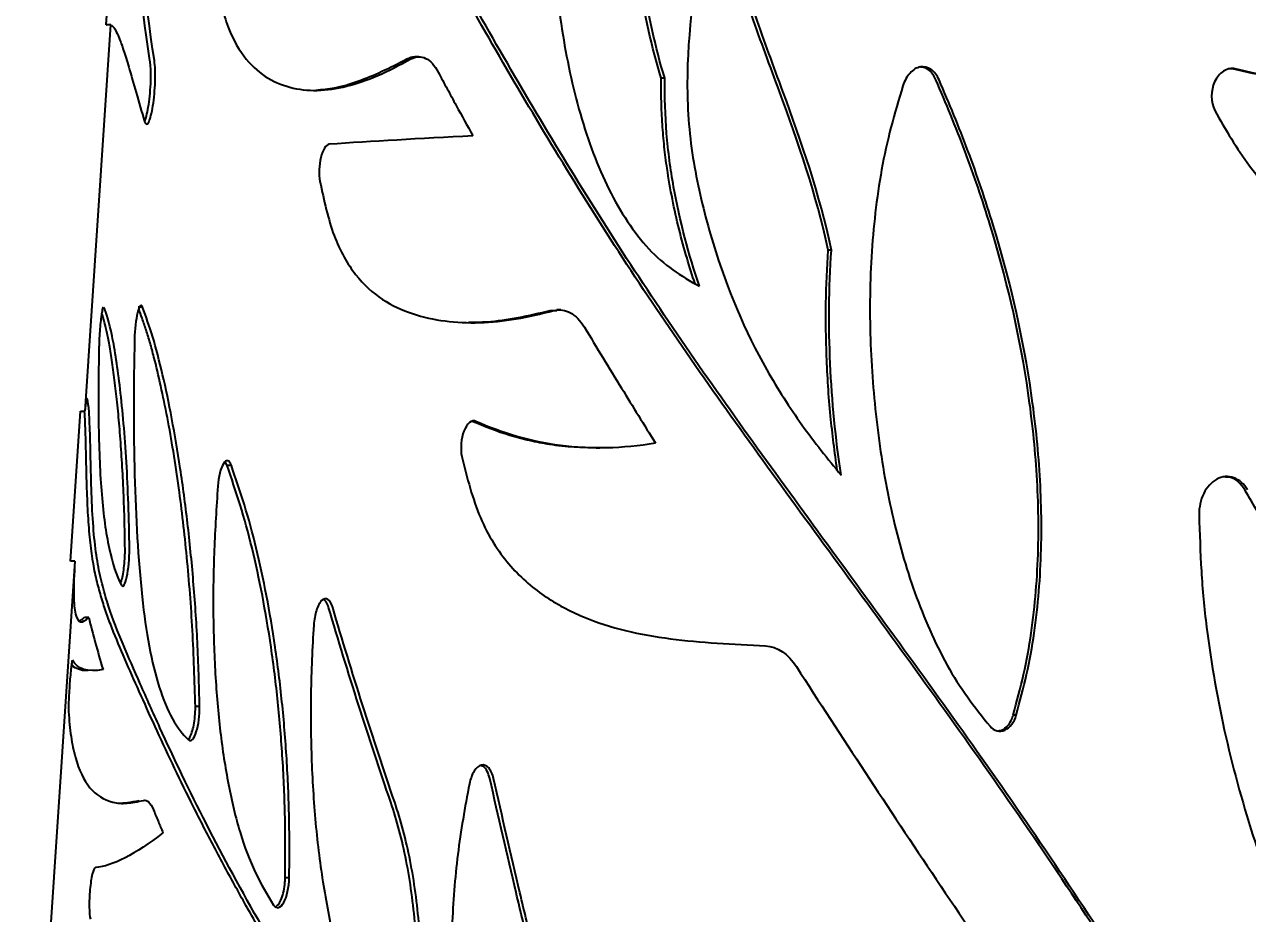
# Model space of a CAD drawing. Header units: millimetres. Extents: x -54 to 586, y 8 to 412.
# Drawn here: x 197.42 to 211.14, y 188.49 to 198.47 of the extents above; entities that cross this region are included whole.
import ezdxf

# ---------------------------------------------------------------- set-up
doc = ezdxf.new("R2010")
doc.units = ezdxf.units.MM
doc.layers.add('DIMENSIONS', color=2, linetype='Continuous')
doc.layers.add('OUTLINE', color=7, linetype='Continuous', lineweight=25)
doc.styles.add('SLDTEXTSTYLE0', font='TXT', dxfattribs={"width": 0.75})
doc.dimstyles.new('SLDDIMSTYLE6', dxfattribs={"dimtxt": 3.5, "dimasz": 2, "dimexe": 0, "dimexo": 0.0625, "dimgap": 0.875, "dimtad": 1, "dimrnd": 1e-09, "dimzin": 12, "dimdsep": 46, "dimtxsty": 'SLDTEXTSTYLE0', "dimsah": 1, "dimcen": 0.09, "dimadec": 0, "dimazin": 3, "dimtfac": 1, "dimtmove": 0, "dimatfit": 0, "dimfxl": 0, "dimfrac": 2, "dimtolj": 1, "dimtzin": 12, "dimarcsym": 0})

# ---------------------------------------------------------------- blocks, each defined once
blk = doc.blocks.new('_D_45')
at = {"layer": 'DIMENSIONS'}
for p, q in [((217.999, 213.993), (217.999, 223.975)), ((220.499, 192.334), (220.499, 223.975)), ((217.999, 221.975), (205.941, 221.975)), ((220.499, 221.975), (217.999, 221.975)), ((220.499, 221.975), (224.499, 221.975))]:
    blk.add_line(p, q, dxfattribs=at)
for points in [[(217.999, 221.975), (215.999, 222.475), (215.999, 221.475)], [(220.499, 221.975), (222.499, 221.475), (222.499, 222.475)]]:
    blk.add_solid(points, dxfattribs=at)
at = {"layer": 'DIMENSIONS', "insert": (205.941, 226.487), "char_height": 3.5, "attachment_point": 1, "style": 'SLDTEXTSTYLE0'}
blk.add_mtext('2,5', dxfattribs=at)

msp = doc.modelspace()

# ---------------------------------------------------------------- linework, layer by layer
at = {"layer": 'OUTLINE'}
for p, q in [((198.33441, 198.46348), (198.49943, 200.9448)), ((198.38451, 198.46348), (198.09614, 194.12746)), ((198.38451, 198.46348), (198.33441, 198.46348)), ((198.33441, 198.46348), (198.33672, 198.46276)), ((198.38451, 198.46348), (198.38701, 198.4627)), ((201.84162, 198.1042), (201.79658, 198.1042)), ((210.97262, 197.96804), (210.92439, 197.9683)), ((204.60386, 197.86193), (204.5635, 197.86193)), ((206.47204, 195.93477), (206.43473, 195.93477)), ((198.74338, 195.29279), (198.69416, 195.29279)), ((203.31695, 195.25477), (203.39244, 195.25798)), ((203.43498, 195.26269), (203.39238, 195.26269)), ((197.93391, 192.44152), (198.04603, 194.12746)), ((198.04603, 194.12746), (198.09614, 194.12746)), ((203.83201, 193.7137), (203.87402, 193.7137)), ((199.69197, 193.51747), (199.66922, 193.55691)), ((199.73948, 193.51747), (199.69197, 193.51747)), ((197.98402, 192.44152), (197.41778, 183.92733)), ((197.98402, 192.44152), (197.93391, 192.44152)), ((198.13954, 191.8098), (198.08973, 191.8098)), ((199.38297, 190.81099), (199.33517, 190.81099)), ((208.54729, 190.71481), (208.51357, 190.71481)), ((200.38899, 188.88875), (200.34291, 188.88875))]:
    msp.add_line(p, q, dxfattribs=at)
for points, knots in [([(210.54664, 186.51293), (210.40775, 186.74656), (210.26982, 186.97999), (209.98944, 187.43885), (209.8476, 187.66497), (209.41973, 188.33602), (209.13079, 188.77301), (208.2584, 190.05659), (207.66997, 190.87634), (206.50968, 192.4686), (205.9387, 193.23983), (205.12449, 194.37982), (204.85967, 194.75723), (204.34679, 195.51289), (204.09872, 195.89118), (203.37908, 197.02642), (202.93035, 197.78367), (202.09441, 199.25519), (201.70724, 199.97225), (200.64838, 202.07406), (200.07904, 203.41286), (199.67547, 204.68688)], [0, 0, 0, 0, 0.03125, 0.03125, 0.0625, 0.0625, 0.125, 0.125, 0.25, 0.25, 0.375, 0.375, 0.4375, 0.4375, 0.5, 0.5, 0.625, 0.625, 0.75, 0.75, 1, 1, 1, 1]), ([(210.57699, 186.51293), (210.4384, 186.74643), (210.30077, 186.97974), (210.02099, 187.43836), (209.87946, 187.66437), (209.4525, 188.33512), (209.16416, 188.77193), (208.29356, 190.05502), (207.7063, 190.87454), (206.54822, 192.46639), (205.97828, 193.23748), (205.16552, 194.37724), (204.90116, 194.75457), (204.38917, 195.51006), (204.14153, 195.88826), (203.42314, 197.02324), (202.97518, 197.78037), (202.14061, 199.25177), (201.75406, 199.96881), (200.69681, 202.07058), (200.12827, 203.40942), (199.72517, 204.68356)], [0, 0, 0, 0, 0.03125, 0.03125, 0.0625, 0.0625, 0.125, 0.125, 0.25, 0.25, 0.375, 0.375, 0.4375, 0.4375, 0.5, 0.5, 0.625, 0.625, 0.75, 0.75, 1, 1, 1, 1]), ([(220.4838, 191.334), (220.22062, 191.59679), (219.96116, 191.86138), (219.47021, 192.41307), (219.23418, 192.69612), (218.54409, 193.55807), (218.1102, 194.15186), (217.2522, 195.33968), (216.82821, 195.93381), (215.95402, 197.0871), (215.50357, 197.64658), (214.60052, 198.74357), (214.14755, 199.28158), (213.25683, 200.35539), (212.81985, 200.8921), (211.54507, 202.51478), (210.7379, 203.60784), (209.95312, 204.68688)], [0, 0, 0, 0, 0.0625, 0.0625, 0.125, 0.125, 0.25, 0.25, 0.375, 0.375, 0.5, 0.5, 0.625, 0.625, 0.75, 0.75, 1, 1, 1, 1]), ([(220.4992, 191.334), (220.23647, 191.59674), (219.97747, 191.86128), (219.48741, 192.41283), (219.25182, 192.69579), (218.56303, 193.55745), (218.12998, 194.151), (217.27366, 195.33836), (216.85052, 195.93228), (215.97808, 197.08526), (215.5285, 197.64463), (214.62712, 198.74141), (214.17496, 199.27934), (213.28581, 200.35295), (212.84959, 200.88954), (211.57705, 202.51187), (210.77133, 203.6047), (209.98797, 204.68356)], [0, 0, 0, 0, 0.0625, 0.0625, 0.125, 0.125, 0.25, 0.25, 0.375, 0.375, 0.5, 0.5, 0.625, 0.625, 0.75, 0.75, 1, 1, 1, 1]), ([(203.66221, 202.57063), (203.61414, 202.40731), (203.56629, 202.24398), (203.48294, 201.91043), (203.44866, 201.73951), (203.39509, 201.38911), (203.3749, 201.20907), (203.34412, 200.85193), (203.33358, 200.674), (203.31523, 200.14193), (203.32032, 199.7895), (203.36097, 199.0885), (203.39646, 198.74636), (203.49978, 198.08589), (203.56761, 197.76469), (203.7427, 197.15497), (203.84801, 196.87278), (204.03978, 196.49001), (204.10992, 196.36835), (204.25932, 196.14375), (204.33841, 196.04098), (204.50735, 195.85866), (204.59785, 195.78075), (204.78897, 195.6452), (204.8893, 195.58663), (204.99053, 195.5281)], [0, 0, 0, 0, 0.0625, 0.0625, 0.125, 0.125, 0.1875, 0.1875, 0.25, 0.25, 0.375, 0.375, 0.5, 0.5, 0.625, 0.625, 0.75, 0.75, 0.8125, 0.8125, 0.875, 0.875, 0.9375, 0.9375, 1, 1, 1, 1]), ([(204.5635, 197.86193), (204.45202, 198.21185), (204.38133, 198.59308), (204.21745, 199.33573), (204.12956, 199.70154), (203.99473, 200.46019), (203.94573, 200.85357), (203.88174, 201.65091), (203.86651, 202.05525), (203.86685, 202.46504)], [0, 0, 0, 0, 0.25, 0.25, 0.5, 0.5, 0.75, 0.75, 1, 1, 1, 1]), ([(204.60386, 197.86193), (204.49256, 198.21194), (204.42202, 198.59318), (204.25843, 199.33589), (204.17071, 199.70174), (204.03616, 200.46043), (203.98729, 200.85378), (203.92348, 201.65104), (203.90832, 202.05533), (203.90869, 202.46504)], [0, 0, 0, 0, 0.25, 0.25, 0.5, 0.5, 0.75, 0.75, 1, 1, 1, 1]), ([(198.82582, 198.06191), (198.72148, 198.76028), (198.64508, 199.44833), (198.57161, 200.09868), (198.5581, 200.21808), (198.534, 200.42689), (198.52355, 200.51325), (198.50735, 200.66313), (198.50156, 200.72586), (198.49586, 200.84067), (198.49602, 200.89358), (198.49943, 200.94481)], [0, 0, 0, 0, 0.5, 0.5, 0.625, 0.625, 0.75, 0.75, 0.875, 0.875, 1, 1, 1, 1]), ([(198.87512, 198.06191), (198.77106, 198.76004), (198.69486, 199.44789), (198.62156, 200.09828), (198.60809, 200.21768), (198.58404, 200.42662), (198.5736, 200.51304), (198.55744, 200.663), (198.55165, 200.72577), (198.54597, 200.84063), (198.54613, 200.89356), (198.54954, 200.94481)], [0, 0, 0, 0, 0.5, 0.5, 0.625, 0.625, 0.75, 0.75, 0.875, 0.875, 1, 1, 1, 1]), ([(205.0203, 199.45926), (204.93011, 198.86951), (204.84266, 198.2788), (204.86324, 197.37826), (204.89402, 197.09105), (204.99705, 196.53842), (205.06683, 196.26962), (205.30235, 195.4925), (205.50325, 195.02101), (205.87025, 194.37537), (206.00237, 194.16892), (206.28157, 193.77744), (206.42995, 193.59294), (206.58056, 193.40866)], [0, 0, 0, 0, 0.25, 0.25, 0.375, 0.375, 0.5, 0.5, 0.75, 0.75, 0.875, 0.875, 1, 1, 1, 1]), ([(206.43474, 195.93477), (206.30207, 196.56515), (206.09853, 197.14724), (205.83758, 197.85657), (205.785, 197.99775), (205.68082, 198.28039), (205.6291, 198.42187), (205.48554, 198.85569), (205.40519, 199.15922), (205.36939, 199.48713)], [0, 0, 0, 0, 0.5, 0.5, 0.625, 0.625, 0.75, 0.75, 1, 1, 1, 1]), ([(206.47204, 195.93477), (206.33965, 196.56505), (206.13647, 197.14717), (205.87596, 197.85657), (205.82347, 197.99777), (205.71946, 198.28044), (205.66782, 198.42193), (205.52452, 198.85579), (205.44434, 199.15931), (205.40863, 199.48713)], [0, 0, 0, 0, 0.5, 0.5, 0.625, 0.625, 0.75, 0.75, 1, 1, 1, 1]), ([(199.54947, 199.05394), (199.58823, 198.85338), (199.62869, 198.65337), (199.73717, 198.33481), (199.80518, 198.21188), (199.95239, 198.01441), (200.03292, 197.94056), (200.20633, 197.82746), (200.2994, 197.78832), (200.59115, 197.70985), (200.80585, 197.71625), (201.14633, 197.80159), (201.26316, 197.84123), (201.50328, 197.94571), (201.62655, 198.01217), (201.75297, 198.07889)], [0, 0, 0, 0, 0.125, 0.125, 0.25, 0.25, 0.375, 0.375, 0.5, 0.5, 0.75, 0.75, 0.875, 0.875, 1, 1, 1, 1]), ([(198.38643, 198.46379), (198.37639, 198.46379), (198.3617, 198.46379), (198.3446, 198.46379), (198.33792, 198.46379), (198.33672, 198.46379)], [0, 0, 0, 0, 0.638878471, 0.935326686, 1, 1, 1, 1]), ([(198.39093, 198.4615), (198.39628, 198.45767), (198.40699, 198.45002), (198.43777, 198.40899), (198.47816, 198.32245), (198.52816, 198.18342), (198.59097, 197.98072), (198.66741, 197.71015), (198.73278, 197.48901), (198.76552, 197.37824)], [0, 0, 0, 0, 0.13158289, 0.26306578, 0.3979999, 0.53314977, 0.66810652, 0.8337682, 1, 1, 1, 1]), ([(198.76502, 197.37997), (198.76885, 197.38735), (198.78025, 197.40927), (198.79875, 197.48459), (198.81779, 197.59631), (198.8316, 197.73199), (198.83746, 197.87345), (198.83467, 197.98815), (198.82825, 198.04168), (198.82582, 198.06191)], [0, 0, 0, 0, 0.074621, 0.22166143, 0.37789068, 0.54409256, 0.71875497, 0.89370458, 1, 1, 1, 1]), ([(198.76552, 197.37824), (198.77728, 197.3395), (198.79417, 197.3366), (198.82892, 197.40325), (198.84646, 197.47166), (198.87255, 197.63661), (198.88141, 197.73392), (198.88709, 197.91567), (198.88392, 198.0012), (198.87512, 198.06191)], [0, 0, 0, 0, 0.25, 0.25, 0.5, 0.5, 0.75, 0.75, 1, 1, 1, 1]), ([(200.68857, 197.73027), (200.75781, 197.73601), (200.90834, 197.74851), (201.15625, 197.82473), (201.42577, 197.93438), (201.61408, 198.03075), (201.70815, 198.07889)], [0, 0, 0, 0, 0.22108712, 0.48063968, 0.74055442, 1, 1, 1, 1]), ([(201.70815, 198.07889), (201.73759, 198.09381), (201.76722, 198.10882), (201.79639, 198.10412), (201.79658, 198.10409)], [0, 0, 0, 0, 0.99359487, 1, 1, 1, 1]), ([(201.75297, 198.07889), (201.80843, 198.11002), (201.86553, 198.11218), (201.97172, 198.05995), (202.02076, 198.00593), (202.06167, 197.92961)], [0, 0, 0, 0, 0.5, 0.5, 1, 1, 1, 1]), ([(202.06167, 197.92961), (202.09474, 197.86746), (202.12804, 197.80523), (202.16157, 197.74294), (202.19511, 197.68064), (202.22887, 197.61828), (202.26287, 197.55585), (202.32441, 197.44282), (202.38671, 197.32955), (202.44974, 197.21606)], [0, 0, 0, 0, 0.00030122718, 0.00030122718, 0.00030122718, 0.00060245435, 0.00060245435, 0.00060245435, 0.00114782193, 0.00114782193, 0.00114782193, 0.00114782193]), ([(207.68048, 197.84587), (207.65879, 197.89534), (207.62813, 197.9356), (207.55553, 197.98666), (207.51314, 197.99723), (207.42955, 197.98261), (207.38915, 197.95794), (207.32098, 197.88298), (207.29357, 197.83351), (207.27475, 197.77818)], [0, 0, 0, 0, 0.25, 0.25, 0.5, 0.5, 0.75, 0.75, 1, 1, 1, 1]), ([(207.64491, 197.84587), (207.62868, 197.87548), (207.5962, 197.93475), (207.52938, 197.98524), (207.48213, 197.98782), (207.46203, 197.98892)], [0, 0, 0, 0, 0.36441517, 0.7295311, 1, 1, 1, 1]), ([(211.00302, 197.96804), (210.95858, 197.97796), (210.91216, 197.96841), (210.82985, 197.91545), (210.79581, 197.87337), (210.72659, 197.7231), (210.72712, 197.59483), (210.77412, 197.50046)], [0, 0, 0, 0, 0.25, 0.25, 0.5, 0.5, 1, 1, 1, 1]), ([(204.9421, 195.55647), (204.91152, 195.65189), (204.84727, 195.85235), (204.76155, 196.16766), (204.68556, 196.50263), (204.63185, 196.81314), (204.59588, 197.09489), (204.57402, 197.34597), (204.56197, 197.60193), (204.56299, 197.77527), (204.5635, 197.86193)], [0, 0, 0, 0, 0.13529179, 0.28423173, 0.43290809, 0.58232303, 0.68586246, 0.7893876, 0.89469872, 1, 1, 1, 1]), ([(204.99053, 195.5281), (204.87302, 195.88389), (204.77113, 196.25367), (204.6674, 196.8398), (204.64061, 197.0404), (204.60671, 197.44614), (204.60009, 197.65234), (204.60386, 197.86193)], [0, 0, 0, 0, 0.5, 0.5, 0.75, 0.75, 1, 1, 1, 1]), ([(207.27475, 197.77818), (207.22837, 197.62297), (207.18206, 197.46775), (207.09979, 197.15443), (207.06474, 196.99605), (206.97875, 196.51549), (206.94239, 196.18917), (206.90216, 195.52724), (206.9003, 195.1993), (206.92527, 194.55139), (206.9518, 194.23072), (207.03171, 193.59551), (207.08569, 193.27896), (207.22351, 192.66756), (207.30729, 192.37193), (207.51134, 191.80455), (207.63141, 191.52902), (207.84161, 191.15094), (207.91766, 191.03195), (208.08017, 190.80567), (208.16607, 190.6977), (208.25249, 190.58969)], [0, 0, 0, 0, 0.0625, 0.0625, 0.125, 0.125, 0.25, 0.25, 0.375, 0.375, 0.5, 0.5, 0.625, 0.625, 0.75, 0.75, 0.875, 0.875, 0.9375, 0.9375, 1, 1, 1, 1]), ([(208.51357, 190.71481), (208.55348, 190.86724), (208.59342, 191.01966), (208.6632, 191.32628), (208.69212, 191.48063), (208.75971, 191.94704), (208.78391, 192.26161), (208.80082, 192.89626), (208.79168, 193.21264), (208.74671, 193.83385), (208.71089, 194.14052), (208.56931, 195.0502), (208.42764, 195.64646), (208.16648, 196.49727), (208.07184, 196.77498), (207.86805, 197.31856), (207.75628, 197.5825), (207.64491, 197.84587)], [0, 0, 0, 0, 0.0625, 0.0625, 0.125, 0.125, 0.25, 0.25, 0.375, 0.375, 0.5, 0.5, 0.75, 0.75, 0.875, 0.875, 1, 1, 1, 1]), ([(208.54729, 190.71481), (208.58715, 190.86723), (208.62704, 191.01964), (208.69673, 191.32623), (208.72561, 191.48057), (208.79313, 191.94693), (208.81731, 192.26146), (208.83425, 192.89598), (208.82516, 193.21231), (208.78033, 193.83344), (208.7446, 194.14008), (208.60335, 195.04968), (208.46197, 195.64594), (208.20126, 196.4969), (208.10678, 196.77467), (207.9033, 197.3184), (207.79169, 197.58242), (207.68048, 197.84587)], [0, 0, 0, 0, 0.0625, 0.0625, 0.125, 0.125, 0.25, 0.25, 0.375, 0.375, 0.5, 0.5, 0.75, 0.75, 0.875, 0.875, 1, 1, 1, 1]), ([(210.77412, 197.50046), (210.89638, 197.28548), (211.0198, 197.071), (211.30682, 196.69003), (211.46859, 196.52109), (211.81772, 196.21115), (212.00601, 196.07203), (212.39671, 195.83207), (212.60058, 195.72949), (213.02358, 195.55331), (213.24336, 195.479), (213.68804, 195.35986), (213.91391, 195.31443), (214.37246, 195.24882), (214.60501, 195.22786), (215.07787, 195.21731), (215.31872, 195.23046), (215.56075, 195.244)], [0, 0, 0, 0, 0.125, 0.125, 0.25, 0.25, 0.375, 0.375, 0.5, 0.5, 0.625, 0.625, 0.75, 0.75, 0.875, 0.875, 1, 1, 1, 1]), ([(200.83766, 197.1224), (200.80086, 197.11957), (200.7639, 197.05709), (200.72361, 196.88894), (200.71937, 196.78569), (200.73281, 196.70504)], [0, 0, 0, 0, 0.5, 0.5, 1, 1, 1, 1]), ([(200.73281, 196.70504), (200.77892, 196.49112), (200.82599, 196.27742), (200.92495, 196.01022), (200.96289, 195.92906), (201.04466, 195.78297), (201.08824, 195.71838), (201.22556, 195.54294), (201.32712, 195.45142), (201.54254, 195.31058), (201.65542, 195.26002), (202.00687, 195.14306), (202.25993, 195.11204), (202.65878, 195.12494), (202.79471, 195.13826), (203.07251, 195.185), (203.2144, 195.21979), (203.35902, 195.25477)], [0, 0, 0, 0, 0.125, 0.125, 0.1875, 0.1875, 0.25, 0.25, 0.375, 0.375, 0.5, 0.5, 0.75, 0.75, 0.875, 0.875, 1, 1, 1, 1]), ([(206.53697, 193.46335), (206.51004, 193.66551), (206.45377, 194.08801), (206.41481, 194.71557), (206.4042, 195.33836), (206.42454, 195.73557), (206.43473, 195.93477)], [0, 0, 0, 0, 0.25082798, 0.52421519, 0.76140033, 1, 1, 1, 1]), ([(198.5956, 192.57876), (198.59177, 192.92712), (198.57996, 193.25251), (198.55284, 193.70544), (198.54217, 193.85152), (198.51843, 194.12599), (198.50543, 194.25388), (198.47782, 194.49135), (198.46321, 194.601), (198.43279, 194.80083), (198.41687, 194.89139), (198.36946, 195.12526), (198.33796, 195.23354), (198.30797, 195.29189)], [0, 0, 0, 0, 0.25, 0.25, 0.375, 0.375, 0.5, 0.5, 0.625, 0.625, 0.75, 0.75, 1, 1, 1, 1]), ([(198.74338, 195.29279), (198.73539, 195.31243), (198.72562, 195.31702), (198.70535, 195.29459), (198.6949, 195.26726), (198.66779, 195.1548), (198.65527, 195.03972), (198.65277, 194.93612)], [0, 0, 0, 0, 0.25, 0.25, 0.5, 0.5, 1, 1, 1, 1]), ([(199.38297, 190.81098), (199.3765, 191.05458), (199.37013, 191.29803), (199.34714, 191.76846), (199.33118, 191.99637), (199.29391, 192.44194), (199.27231, 192.65917), (199.22334, 193.0815), (199.19579, 193.28785), (199.10721, 193.87558), (199.04026, 194.22718), (198.93228, 194.68845), (198.89518, 194.83279), (198.81949, 195.08444), (198.7802, 195.18889), (198.74338, 195.29279)], [0, 0, 0, 0, 0.125, 0.125, 0.25, 0.25, 0.375, 0.375, 0.5, 0.5, 0.75, 0.75, 0.875, 0.875, 1, 1, 1, 1]), ([(198.30276, 195.29084), (198.3018, 195.29106), (198.29818, 195.2919), (198.29038, 195.262), (198.28046, 195.20464), (198.27072, 195.12231), (198.26221, 195.02385), (198.25616, 194.92562), (198.25444, 194.86816), (198.25369, 194.84305)], [0, 0, 0, 0, 0.05419225, 0.20447467, 0.35697047, 0.51622754, 0.68475944, 0.86218766, 1, 1, 1, 1]), ([(198.54641, 192.57876), (198.54458, 192.69489), (198.54092, 192.92715), (198.52866, 193.26206), (198.5117, 193.58408), (198.49029, 193.88666), (198.46538, 194.16473), (198.43746, 194.41945), (198.40694, 194.65016), (198.37584, 194.84442), (198.34539, 195.00301), (198.31604, 195.1266), (198.29572, 195.20084), (198.28554, 195.22524), (198.28492, 195.22672)], [0, 0, 0, 0, 0.0915805, 0.18315548, 0.27731458, 0.37147304, 0.46310506, 0.55473488, 0.64934146, 0.74393818, 0.82664594, 0.90934943, 0.9945115, 1, 1, 1, 1]), ([(199.33517, 190.81099), (199.33102, 190.95478), (199.3227, 191.2424), (199.30406, 191.66651), (199.27708, 192.08385), (199.24115, 192.49059), (199.19887, 192.88787), (199.14826, 193.28486), (199.08928, 193.67658), (199.0216, 194.06066), (198.9484, 194.41625), (198.88277, 194.69098), (198.82763, 194.89574), (198.78335, 195.04147), (198.74018, 195.16485), (198.71303, 195.24028), (198.7005, 195.27508)], [0, 0, 0, 0, 0.07476695, 0.14954868, 0.22421835, 0.3013914, 0.37864111, 0.45580264, 0.54321565, 0.6306219, 0.72030541, 0.80998591, 0.8590164, 0.90803707, 0.95757453, 1, 1, 1, 1]), ([(202.4004, 195.1251), (202.46937, 195.12526), (202.6493, 195.12567), (202.95483, 195.17302), (203.19626, 195.22752), (203.31695, 195.25477)], [0, 0, 0, 0, 0.237157, 0.6186512, 1, 1, 1, 1]), ([(203.35902, 195.25477), (203.42199, 195.27129), (203.48552, 195.26256), (203.6024, 195.19804), (203.65644, 195.14199), (203.70166, 195.06772)], [0, 0, 0, 0, 0.5, 0.5, 1, 1, 1, 1]), ([(203.70166, 195.06772), (203.77007, 194.95455), (203.839, 194.84099), (203.9084, 194.72705), (203.97781, 194.61312), (204.0477, 194.49879), (204.11805, 194.38406), (204.24337, 194.1797), (204.37015, 193.97407), (204.49825, 193.76712)], [0, 0, 0, 0, 0.0005252563, 0.0005252563, 0.0005252563, 0.00105051259, 0.00105051259, 0.00105051259, 0.00198615697, 0.00198615697, 0.00198615697, 0.00198615697]), ([(198.65277, 194.93612), (198.64107, 194.41142), (198.64041, 193.90124), (198.6669, 192.92753), (198.69378, 192.46968), (198.73853, 192.04329)], [0, 0, 0, 0, 0.5, 0.5, 1, 1, 1, 1]), ([(198.25369, 194.84305), (198.24705, 194.52576), (198.24535, 194.22945), (198.25454, 193.67804), (198.26553, 193.42146), (198.30412, 192.95979), (198.33122, 192.7595), (198.40391, 192.4193), (198.44993, 192.27868), (198.50613, 192.17353)], [0, 0, 0, 0, 0.25, 0.25, 0.5, 0.5, 0.75, 0.75, 1, 1, 1, 1]), ([(211.0449, 174.98841), (210.12518, 176.00359), (209.24249, 177.01143), (207.95345, 178.47566), (207.52975, 178.95587), (206.69255, 179.89493), (206.27795, 180.35291), (205.46642, 181.24172), (205.06965, 181.67458), (204.30315, 182.53286), (203.93387, 182.95939), (202.87135, 184.2371), (202.22217, 185.08565), (201.056, 186.74383), (200.53704, 187.55619), (199.85864, 188.73596), (199.64997, 189.12111), (199.26783, 189.8692), (199.09423, 190.23338), (198.86037, 190.74402), (198.78681, 190.90829), (198.6484, 191.221), (198.58342, 191.36849), (198.46368, 191.65289), (198.40919, 191.79128), (198.33785, 192.00962), (198.31576, 192.08384), (198.27537, 192.23838), (198.25709, 192.3188), (198.22559, 192.49715), (198.21238, 192.59529), (198.19099, 192.8126), (198.18291, 192.93289), (198.17092, 193.1863), (198.16686, 193.3192), (198.1605, 193.58434), (198.15816, 193.71636), (198.15165, 193.94568), (198.14734, 194.04134), (198.13702, 194.18618), (198.13141, 194.23261), (198.12014, 194.27614), (198.11443, 194.27174), (198.1038, 194.21689), (198.09887, 194.16844), (198.09614, 194.12746)], [0, 0, 0, 0, 0.125, 0.125, 0.1875, 0.1875, 0.25, 0.25, 0.3125, 0.3125, 0.375, 0.375, 0.5, 0.5, 0.625, 0.625, 0.6875, 0.6875, 0.75, 0.75, 0.78125, 0.78125, 0.8125, 0.8125, 0.84375, 0.84375, 0.859375, 0.859375, 0.875, 0.875, 0.890625, 0.890625, 0.90625, 0.90625, 0.921875, 0.921875, 0.9375, 0.9375, 0.953125, 0.953125, 0.96875, 0.96875, 0.984375, 0.984375, 1, 1, 1, 1]), ([(211.01594, 174.98841), (210.75402, 175.27867), (210.23016, 175.85924), (209.46441, 176.72347), (208.70964, 177.57952), (207.96611, 178.42327), (207.23303, 179.25072), (206.52111, 180.04587), (205.82922, 180.80406), (205.16203, 181.53219), (204.51405, 182.24906), (203.89122, 182.96334), (203.29493, 183.67631), (202.73636, 184.37424), (202.21452, 185.05674), (201.72793, 185.72244), (201.2672, 186.38291), (200.83304, 187.03704), (200.42625, 187.68352), (200.08046, 188.26491), (199.78814, 188.78289), (199.54206, 189.23948), (199.31253, 189.68694), (199.09979, 190.12234), (198.90376, 190.54111), (198.72415, 190.93952), (198.5603, 191.30655), (198.43901, 191.5911), (198.35303, 191.81417), (198.29502, 191.98618), (198.24332, 192.16342), (198.19867, 192.35614), (198.1633, 192.58108), (198.13783, 192.84294), (198.12225, 193.14155), (198.11423, 193.41799), (198.10928, 193.65417), (198.10502, 193.84246), (198.09904, 194.00127), (198.09406, 194.0933), (198.09121, 194.12601), (198.09108, 194.12746)], [0, 0, 0, 0, 0.03750132, 0.07500724, 0.11250712, 0.15023336, 0.18796622, 0.22568887, 0.26193443, 0.2981898, 0.33443858, 0.37093212, 0.40743226, 0.44392558, 0.47864851, 0.51337749, 0.54810016, 0.58305824, 0.61802325, 0.65298039, 0.67900577, 0.7050309, 0.73111568, 0.75719995, 0.78323448, 0.80926745, 0.83543546, 0.8616068, 0.87461556, 0.88762458, 0.90064402, 0.91365858, 0.92686893, 0.94007536, 0.95309611, 0.96616381, 0.97439611, 0.98262044, 0.99111379, 0.99960446, 1, 1, 1, 1]), ([(202.48437, 194.01225), (202.4602, 194.02292), (202.43415, 194.0179), (202.38599, 193.9787), (202.36439, 193.94468), (202.3165, 193.8201), (202.30746, 193.70748), (202.32472, 193.61772)], [0, 0, 0, 0, 0.25, 0.25, 0.5, 0.5, 1, 1, 1, 1]), ([(203.8329, 193.715), (203.75063, 193.71614), (203.57339, 193.71861), (203.32465, 193.74793), (203.08414, 193.79321), (202.78847, 193.86919), (202.58017, 193.95496), (202.44105, 194.01225)], [0, 0, 0, 0, 0.16424268, 0.35385909, 0.51494637, 0.67603561, 1, 1, 1, 1]), ([(204.49825, 193.76712), (204.12721, 193.70449), (203.77078, 193.69829), (203.09633, 193.78497), (202.78002, 193.87729), (202.48437, 194.01225)], [0, 0, 0, 0, 0.5, 0.5, 1, 1, 1, 1]), ([(199.73948, 193.51747), (199.7281, 193.54763), (199.71363, 193.56601), (199.68224, 193.57315), (199.6652, 193.56138), (199.6191, 193.48754), (199.59551, 193.38809), (199.58725, 193.28543)], [0, 0, 0, 0, 0.25, 0.25, 0.5, 0.5, 1, 1, 1, 1]), ([(200.34291, 188.88875), (200.34462, 189.11623), (200.34613, 189.34354), (200.33715, 189.78916), (200.32756, 190.00811), (200.30023, 190.43957), (200.28268, 190.65221), (200.23953, 191.07077), (200.21374, 191.278), (200.12563, 191.87755), (200.05426, 192.24913), (199.93029, 192.76073), (199.88539, 192.92208), (199.78997, 193.22759), (199.74014, 193.37275), (199.69197, 193.51747)], [0, 0, 0, 0, 0.125, 0.125, 0.25, 0.25, 0.375, 0.375, 0.5, 0.5, 0.75, 0.75, 0.875, 0.875, 1, 1, 1, 1]), ([(200.38899, 188.88875), (200.39071, 189.11615), (200.39224, 189.34338), (200.38332, 189.78886), (200.37378, 190.00776), (200.34655, 190.43912), (200.32905, 190.65172), (200.28603, 191.0702), (200.26031, 191.2774), (200.1724, 191.87704), (200.10118, 192.2487), (199.97744, 192.76044), (199.93261, 192.92184), (199.83735, 193.22745), (199.78759, 193.37268), (199.73948, 193.51747)], [0, 0, 0, 0, 0.125, 0.125, 0.25, 0.25, 0.375, 0.375, 0.5, 0.5, 0.75, 0.75, 0.875, 0.875, 1, 1, 1, 1]), ([(202.32472, 193.61772), (202.38515, 193.37751), (202.44643, 193.13748), (202.57661, 192.83017), (202.62669, 192.7355), (202.7347, 192.56265), (202.79227, 192.48491), (202.97341, 192.27019), (203.1069, 192.15246), (203.38909, 191.95913), (203.53653, 191.88256), (203.99439, 191.69031), (204.32261, 191.61731), (205.00868, 191.5281), (205.36567, 191.51097), (205.73428, 191.49295)], [0, 0, 0, 0, 0.125, 0.125, 0.1875, 0.1875, 0.25, 0.25, 0.375, 0.375, 0.5, 0.5, 0.75, 0.75, 1, 1, 1, 1]), ([(211.14171, 193.24345), (211.10448, 193.30898), (211.05044, 193.3566), (210.92614, 193.40097), (210.85792, 193.39618), (210.73628, 193.33027), (210.68456, 193.27215), (210.61459, 193.13018), (210.59708, 193.04791), (210.59751, 192.96601)], [0, 0, 0, 0, 0.25, 0.25, 0.5, 0.5, 0.75, 0.75, 1, 1, 1, 1]), ([(211.11182, 193.24345), (211.08978, 193.27446), (211.04571, 193.33648), (210.96095, 193.38652), (210.90312, 193.38752), (210.87921, 193.38793)], [0, 0, 0, 0, 0.36962457, 0.73930487, 1, 1, 1, 1]), ([(199.58725, 193.28543), (199.57198, 193.04594), (199.55672, 192.80646), (199.53735, 192.33193), (199.5339, 192.09717), (199.53835, 191.632), (199.54615, 191.40009), (199.57225, 190.9547), (199.59062, 190.7398), (199.63957, 190.32674), (199.67009, 190.12848), (199.74408, 189.74818), (199.78742, 189.56587), (199.88638, 189.23494), (199.94282, 189.08592), (200.07064, 188.82007), (200.14132, 188.7009), (200.21388, 188.58196)], [0, 0, 0, 0, 0.125, 0.125, 0.25, 0.25, 0.375, 0.375, 0.5, 0.5, 0.625, 0.625, 0.75, 0.75, 0.875, 0.875, 1, 1, 1, 1]), ([(220.11031, 176.16476), (220.10669, 176.38125), (220.10301, 176.59772), (220.08595, 177.02857), (220.0714, 177.2427), (220.01221, 177.88169), (219.95472, 178.30377), (219.73143, 179.55882), (219.51489, 180.38065), (218.95846, 181.99593), (218.62204, 182.7727), (218.0493, 183.8959), (217.84737, 184.26417), (217.43131, 184.99025), (217.21817, 185.34837), (216.78041, 186.05338), (216.55521, 186.39984), (216.08335, 187.07309), (215.83589, 187.40047), (215.05595, 188.33252), (214.48536, 188.88838), (213.40456, 190.0405), (212.89315, 190.63689), (212.17965, 191.57824), (211.95108, 191.90019), (211.62382, 192.39402), (211.51741, 192.56067), (211.31128, 192.89954), (211.21127, 193.07147), (211.11182, 193.24345)], [0, 0, 0, 0, 0.03125, 0.03125, 0.0625, 0.0625, 0.125, 0.125, 0.25, 0.25, 0.375, 0.375, 0.4375, 0.4375, 0.5, 0.5, 0.5625, 0.5625, 0.625, 0.625, 0.75, 0.75, 0.875, 0.875, 0.9375, 0.9375, 0.96875, 0.96875, 1, 1, 1, 1]), ([(210.59751, 192.96601), (210.60423, 192.75428), (210.61095, 192.5424), (210.63632, 192.12083), (210.65616, 191.91158), (210.73344, 191.28761), (210.80658, 190.87771), (210.98949, 190.07403), (211.09992, 189.67838), (211.35288, 188.90532), (211.49537, 188.52782), (211.96626, 187.4186), (212.33656, 186.71442), (213.16117, 185.36788), (213.61683, 184.72675), (214.57938, 183.47978), (215.08501, 182.87274), (216.09883, 181.64512), (216.60769, 181.02366), (217.57552, 179.7235), (218.03521, 179.04388), (218.63224, 177.95955), (218.81642, 177.5863), (219.06228, 177.01301), (219.13903, 176.81942), (219.27831, 176.42555), (219.34163, 176.22565), (219.40513, 176.02578)], [0, 0, 0, 0, 0.03125, 0.03125, 0.0625, 0.0625, 0.125, 0.125, 0.1875, 0.1875, 0.25, 0.25, 0.375, 0.375, 0.5, 0.5, 0.625, 0.625, 0.75, 0.75, 0.875, 0.875, 0.9375, 0.9375, 0.96875, 0.96875, 1, 1, 1, 1]), ([(198.49566, 192.19641), (198.49984, 192.20646), (198.51016, 192.23132), (198.52498, 192.30039), (198.53803, 192.39236), (198.54574, 192.49053), (198.5462, 192.55121), (198.54641, 192.57876)], [0, 0, 0, 0, 0.142508206, 0.352566523, 0.574020519, 0.806617403, 1, 1, 1, 1]), ([(198.50613, 192.17353), (198.5147, 192.15782), (198.52516, 192.15874), (198.54674, 192.1929), (198.5577, 192.2262), (198.58536, 192.35406), (198.5965, 192.47617), (198.5956, 192.57876)], [0, 0, 0, 0, 0.25, 0.25, 0.5, 0.5, 1, 1, 1, 1]), ([(197.98402, 192.44152), (197.97389, 192.28925), (197.96928, 192.16804), (197.97155, 191.97363), (197.97834, 191.90011), (198.004, 191.79801), (198.0229, 191.76766), (198.0726, 191.75666), (198.10384, 191.78246), (198.13954, 191.80979)], [0, 0, 0, 0, 0.25, 0.25, 0.5, 0.5, 0.75, 0.75, 1, 1, 1, 1]), ([(198.73853, 192.04329), (198.78003, 191.64842), (198.84256, 191.30498), (199.01704, 190.7552), (199.12568, 190.55646), (199.25966, 190.43682)], [0, 0, 0, 0, 0.5, 0.5, 1, 1, 1, 1]), ([(200.8766, 191.92407), (200.86345, 191.96797), (200.84456, 191.99996), (200.80044, 192.02825), (200.77537, 192.02353), (200.72964, 191.97874), (200.70879, 191.9387), (200.67819, 191.84165), (200.66799, 191.78438), (200.66393, 191.72634)], [0, 0, 0, 0, 0.25, 0.25, 0.5, 0.5, 0.75, 0.75, 1, 1, 1, 1]), ([(200.83099, 191.92407), (200.82268, 191.94719), (200.80703, 191.99071), (200.78352, 192.00705), (200.77249, 192.01472)], [0, 0, 0, 0, 0.5310967, 1, 1, 1, 1]), ([(198.0329, 191.77107), (198.03888, 191.77392), (198.05596, 191.78207), (198.07642, 191.79887), (198.08973, 191.8098)], [0, 0, 0, 0, 0.34964845, 1, 1, 1, 1]), ([(200.66393, 191.72634), (200.65605, 191.59686), (200.64843, 191.46749), (200.63764, 191.21039), (200.63403, 191.08251), (200.62822, 190.7007), (200.63097, 190.44861), (200.64964, 189.94913), (200.66578, 189.69995), (200.71216, 189.2186), (200.74228, 188.98597), (200.81692, 188.53642), (200.86155, 188.31965), (200.96635, 187.90195), (201.0266, 187.69972), (201.16114, 187.32535), (201.23624, 187.15285), (201.40441, 186.83953), (201.4965, 186.69643), (201.59061, 186.55338)], [0, 0, 0, 0, 0.0625, 0.0625, 0.125, 0.125, 0.25, 0.25, 0.375, 0.375, 0.5, 0.5, 0.625, 0.625, 0.75, 0.75, 0.875, 0.875, 1, 1, 1, 1]), ([(197.95417, 191.32879), (197.95361, 191.32843), (197.95135, 191.32696), (197.94586, 191.29205), (197.93839, 191.22972), (197.93049, 191.14327), (197.92288, 191.04131), (197.91651, 190.93558), (197.91245, 190.84052), (197.91159, 190.78169), (197.91241, 190.76069), (197.91267, 190.75427)], [0, 0, 0, 0, 0.03892769, 0.15776465, 0.27340581, 0.40166655, 0.53216788, 0.67030606, 0.80827205, 0.94145125, 1, 1, 1, 1]), ([(198.13335, 191.21561), (198.13006, 191.21527), (198.08434, 191.21049), (198.02521, 191.22932), (197.96678, 191.25365), (197.94836, 191.27951), (197.94517, 191.28399)], [0, 0, 0, 0, 0.03605629, 0.5011025, 0.9136161, 1, 1, 1, 1]), ([(206.07889, 191.2617), (206.33154, 190.86749), (206.58945, 190.47212), (207.11281, 189.67537), (207.37877, 189.27485), (208.18958, 188.06849), (208.74691, 187.25764), (209.32351, 186.44533)], [0, 0, 0, 0, 0.25, 0.25, 0.5, 0.5, 1, 1, 1, 1]), ([(199.2531, 190.44397), (199.25715, 190.44695), (199.27045, 190.45675), (199.29196, 190.50422), (199.31432, 190.57998), (199.33002, 190.67588), (199.33543, 190.75603), (199.33522, 190.80044), (199.33517, 190.81099)], [0, 0, 0, 0, 0.08683157, 0.28505219, 0.48941302, 0.70414285, 0.92977815, 1, 1, 1, 1]), ([(199.25966, 190.43682), (199.2733, 190.42482), (199.28869, 190.42722), (199.3189, 190.45902), (199.33373, 190.48873), (199.37045, 190.6031), (199.38437, 190.71257), (199.38297, 190.81098)], [0, 0, 0, 0, 0.25, 0.25, 0.5, 0.5, 1, 1, 1, 1]), ([(197.91267, 190.75427), (197.9187, 190.65813), (197.92755, 190.56225), (197.95273, 190.38983), (197.96899, 190.31209), (198.02879, 190.09924), (198.08336, 189.98468), (198.22276, 189.81728), (198.30805, 189.76349), (198.45787, 189.72633), (198.51152, 189.72203), (198.62639, 189.73203), (198.68753, 189.7451), (198.75185, 189.75817)], [0, 0, 0, 0, 0.125, 0.125, 0.25, 0.25, 0.5, 0.5, 0.75, 0.75, 0.875, 0.875, 1, 1, 1, 1]), ([(208.25249, 190.58969), (208.29715, 190.53952), (208.36066, 190.52286), (208.47632, 190.57358), (208.52395, 190.63811), (208.54729, 190.71481)], [0, 0, 0, 0, 0.5, 0.5, 1, 1, 1, 1]), ([(208.34735, 190.5401), (208.36233, 190.54271), (208.39739, 190.54883), (208.44759, 190.58978), (208.48939, 190.64771), (208.50612, 190.69414), (208.51357, 190.71481)], [0, 0, 0, 0, 0.20705068, 0.48467673, 0.77047865, 1, 1, 1, 1]), ([(202.68211, 190.00381), (202.67069, 190.05347), (202.65188, 190.09506), (202.60391, 190.14903), (202.57431, 190.16077), (202.51604, 190.14741), (202.487, 190.1224), (202.43985, 190.04744), (202.42153, 189.99827), (202.4101, 189.9441)], [0, 0, 0, 0, 0.25, 0.25, 0.5, 0.5, 0.75, 0.75, 1, 1, 1, 1]), ([(202.63945, 190.0038), (202.63102, 190.0317), (202.61416, 190.08754), (202.57712, 190.13821), (202.54982, 190.14598), (202.53971, 190.14885)], [0, 0, 0, 0, 0.38586776, 0.77254038, 1, 1, 1, 1]), ([(202.4101, 189.9441), (202.36062, 189.68095), (202.31293, 189.41748), (202.24757, 188.88488), (202.22655, 188.61638), (202.20444, 188.07561), (202.20364, 187.80238), (202.22432, 187.2729), (202.24561, 187.01411), (202.31074, 186.50839), (202.35528, 186.25941), (202.46711, 185.78495), (202.53328, 185.56045), (202.68828, 185.13807), (202.7784, 184.94), (202.98754, 184.58456), (203.10373, 184.42758), (203.2219, 184.27043)], [0, 0, 0, 0, 0.125, 0.125, 0.25, 0.25, 0.375, 0.375, 0.5, 0.5, 0.625, 0.625, 0.75, 0.75, 0.875, 0.875, 1, 1, 1, 1]), ([(203.24974, 187.41942), (203.19598, 187.63685), (203.14282, 187.85432), (203.09026, 188.07182), (203.0377, 188.28931), (202.98575, 188.50685), (202.93439, 188.72441), (202.83376, 189.15075), (202.73544, 189.57722), (202.63945, 190.00381)], [0, 0, 0, 0, 0.00074250509, 0.00074250509, 0.00074250509, 0.00148501018, 0.00148501018, 0.00148501018, 0.0029400576, 0.0029400576, 0.0029400576, 0.0029400576]), ([(203.29125, 187.41942), (203.23757, 187.63692), (203.18449, 187.85447), (203.13202, 188.07204), (203.07954, 188.28961), (203.02766, 188.50722), (202.97639, 188.72485), (202.87598, 189.15105), (202.77788, 189.57737), (202.68211, 190.00381)], [0, 0, 0, 0, 0.00074250509, 0.00074250509, 0.00074250509, 0.00148501017, 0.00148501017, 0.00148501017, 0.00293905354, 0.00293905354, 0.00293905354, 0.00293905354]), ([(198.47396, 189.7269), (198.50634, 189.7282), (198.57795, 189.73108), (198.65886, 189.74859), (198.70319, 189.75817)], [0, 0, 0, 0, 0.45220602, 1, 1, 1, 1]), ([(201.76455, 186.77037), (201.83159, 187.29939), (201.84364, 187.83986), (201.7819, 188.59972), (201.74761, 188.84902), (201.65508, 189.31618), (201.59717, 189.53479), (201.52784, 189.73757)], [0, 0, 0, 0, 0.5, 0.5, 0.75, 0.75, 1, 1, 1, 1]), ([(201.80826, 186.77037), (201.87524, 187.2993), (201.88732, 187.83964), (201.82579, 188.59944), (201.79158, 188.84873), (201.69923, 189.316), (201.64141, 189.5347), (201.57218, 189.73757)], [0, 0, 0, 0, 0.5, 0.5, 0.75, 0.75, 1, 1, 1, 1]), ([(198.86586, 189.65149), (198.87483, 189.62945), (198.88387, 189.60736), (198.89297, 189.58521), (198.90207, 189.56306), (198.91123, 189.54086), (198.92045, 189.5186), (198.93738, 189.47776), (198.95452, 189.43673), (198.97187, 189.39551)], [0, 0, 0, 0, 0.000139728738, 0.000139728738, 0.000139728738, 0.000279457472, 0.000279457472, 0.000279457472, 0.000535849861, 0.000535849861, 0.000535849861, 0.000535849861]), ([(198.21382, 189.00364), (198.20249, 189.00271), (198.19006, 188.97427), (198.16822, 188.88419), (198.15879, 188.82268), (198.14659, 188.69115), (198.14363, 188.62196), (198.14543, 188.50271), (198.15026, 188.4545), (198.15849, 188.42678)], [0, 0, 0, 0, 0.25, 0.25, 0.5, 0.5, 0.75, 0.75, 1, 1, 1, 1]), ([(200.21388, 188.58196), (200.23039, 188.55936), (200.24995, 188.55014), (200.29009, 188.5613), (200.31075, 188.58215), (200.36379, 188.67794), (200.38681, 188.7855), (200.38899, 188.88875)], [0, 0, 0, 0, 0.25, 0.25, 0.5, 0.5, 1, 1, 1, 1]), ([(200.23806, 188.56267), (200.24948, 188.57221), (200.27291, 188.59177), (200.30405, 188.65597), (200.32837, 188.74055), (200.34036, 188.82264), (200.34229, 188.87257), (200.34291, 188.88875)], [0, 0, 0, 0, 0.20573768, 0.42197961, 0.64808216, 0.88590922, 1, 1, 1, 1])]:
    msp.add_open_spline(points, degree=3, knots=knots, dxfattribs=at)
for points in [[(214.18568, 197.27998), (213.0711, 197.50922), (211.99783, 197.73849), (210.97262, 197.96804)], [(214.21105, 197.27998), (213.09821, 197.50922), (212.02662, 197.73849), (211.00302, 197.96804)], [(202.44974, 197.21606), (201.85121, 197.18483), (201.31286, 197.15362), (200.83766, 197.1224)], [(206.58056, 193.40866), (206.45848, 194.22864), (206.4149, 195.08053), (206.47204, 195.93477)], [(201.52784, 189.73757), (201.27844, 190.46573), (201.04605, 191.19454), (200.83099, 191.92407)], [(201.57218, 189.73757), (201.32322, 190.46573), (201.09126, 191.19454), (200.8766, 191.92407)], [(198.13954, 191.80979), (198.18297, 191.62939), (198.23649, 191.43443), (198.29946, 191.227)], [(205.73428, 191.49295), (205.86541, 191.48617), (205.98871, 191.40087), (206.07889, 191.2617)], [(198.29946, 191.227), (198.12453, 191.1931), (198.01038, 191.22874), (197.95769, 191.33335)], [(198.75185, 189.75817), (198.79319, 189.76955), (198.83296, 189.73162), (198.86586, 189.65149)], [(198.97187, 189.39551), (198.66005, 189.1508), (198.40405, 189.01937), (198.21382, 189.00364)]]:
    msp.add_open_spline(points, degree=3, dxfattribs=at)

# ---------------------------------------------------------------- dimensions: what is measured, and where the dimension line sits
at = {"layer": 'DIMENSIONS'}
dim = msp.add_linear_dim(base=(217.9992, 221.97496), p1=(220.4992, 191.334), p2=(217.9992, 212.99344), dimstyle='SLDDIMSTYLE6', dxfattribs=at)
dim.commit()
dim.dimension.update_dxf_attribs({"geometry": '_D_45', "text_midpoint": (209.17325, 221.97496), "dimtype": 160})

doc.saveas('drawing.dxf')
